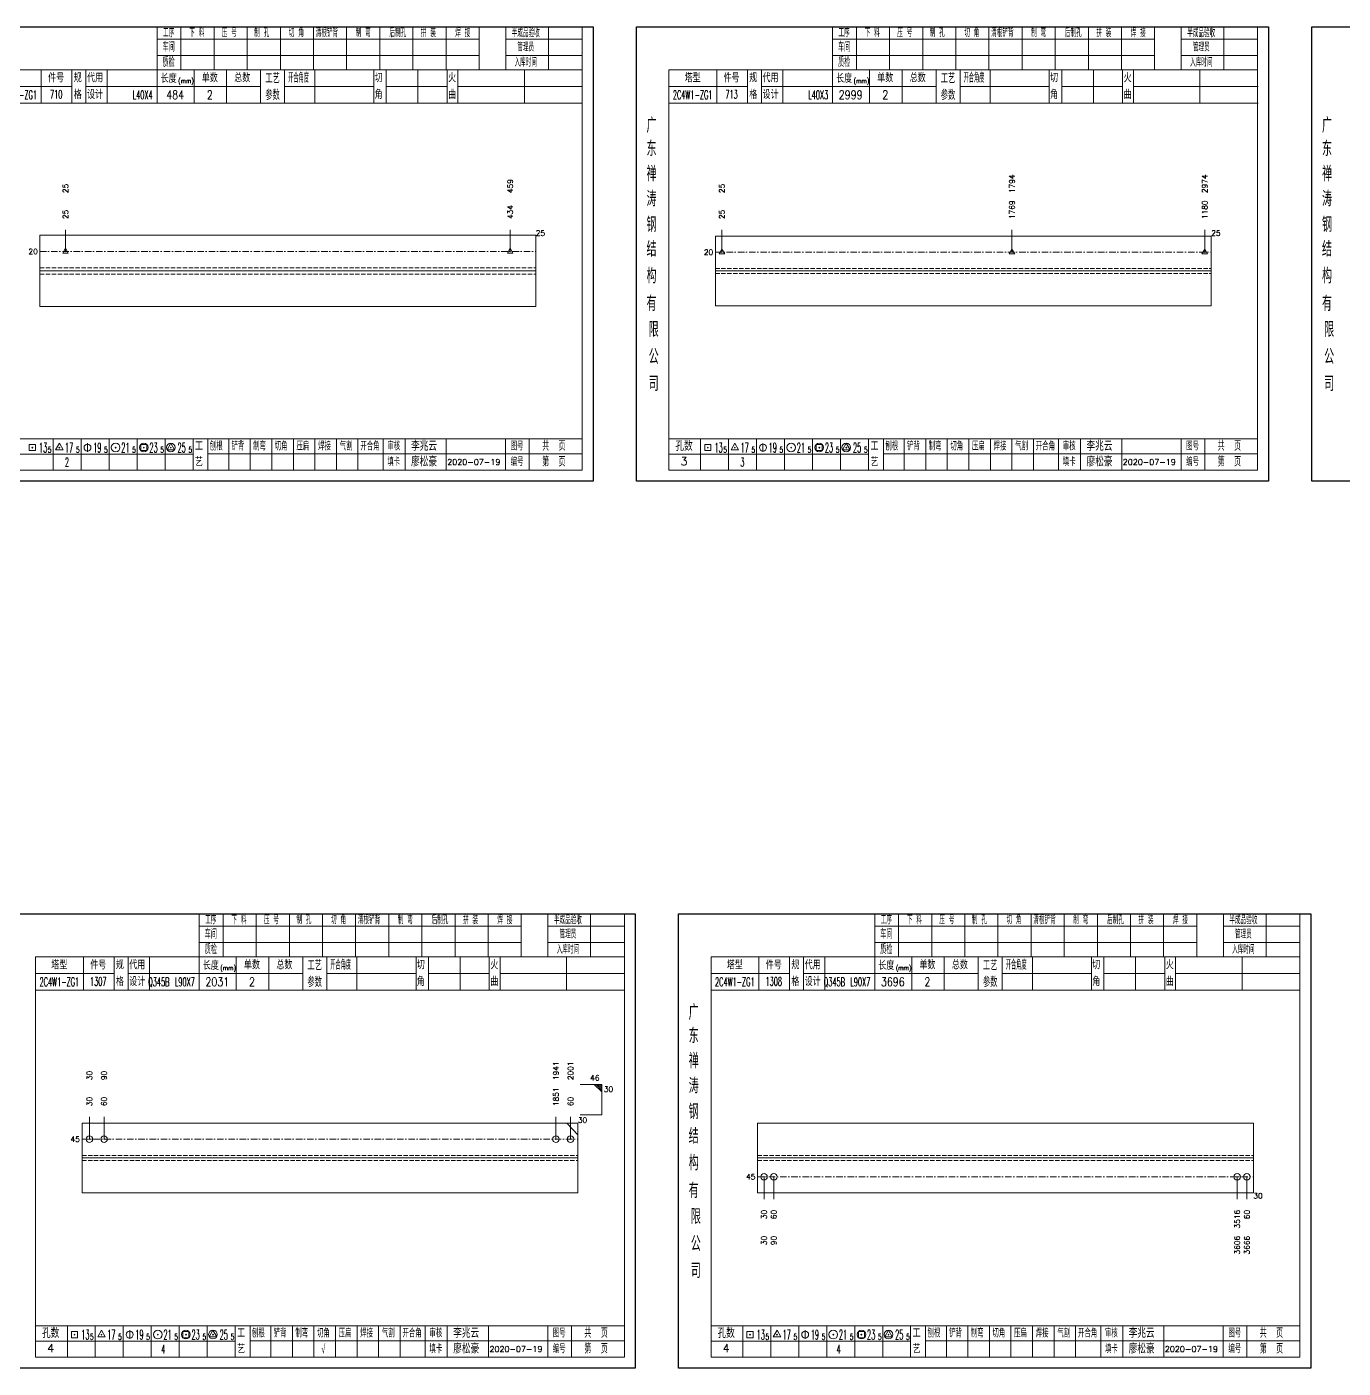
# Model space of a CAD drawing. Extents: x 154981 to 165753, y -86801 to -82885.
# Drawn here: x 159230 to 159838, y -83537 to -82917 of the extents above; entities that cross this region are included whole.
import ezdxf
from ezdxf.enums import TextEntityAlignment as Align

# ---------------------------------------------------------------- set-up
doc = ezdxf.new("R2010")
doc.units = 0
doc.header["$MEASUREMENT"] = 0
doc.linetypes.add('一点画线', pattern=[5.2, 3, -1, 0.2, -1])
doc.linetypes.add('虚线', pattern=[2.75, 2, -0.75])
doc.layers.get('0').update_dxf_attribs({"linetype": 'CONTINUOUS', "lineweight": 25})
for name, color, linetype, lineweight in [('1', 7, 'CONTINUOUS', 25), ('4', 7, 'CONTINUOUS', 25), ('5', 7, 'CONTINUOUS', 25)]:
    doc.layers.add(name, color=color, linetype=linetype, lineweight=lineweight)
doc.styles.get("Standard").update_dxf_attribs({"font": 'simplex.shx', "width": 0.7, "height": 3, "bigfont": 'gbhzfs.shx'})

# ---------------------------------------------------------------- blocks, each defined once
blk = doc.blocks.new('孔17.5')
at = {"layer": '5', "color": 7, "linetype": 'Continuous', "lineweight": 13}
for p, q in [((0, 1), (-0.866, -0.5)), ((-0.1, -0.1), (0.1, 0.1)), ((0.1, -0.1), (-0.1, 0.1)), ((0.866, -0.5), (0, 1)), ((-0.866, -0.5), (0.866, -0.5))]:
    blk.add_line(p, q, dxfattribs=at)
blk = doc.blocks.new('孔21.5')
at = {"layer": '5', "color": 7, "linetype": 'Continuous', "lineweight": 13}
for p, q in [((-0.1, -0.1), (0.1, 0.1)), ((0.1, -0.1), (-0.1, 0.1))]:
    blk.add_line(p, q, dxfattribs=at)
blk.add_circle((0, 0), 1, dxfattribs=at)
blk = doc.blocks.new('CTJGK')
at = {"color": 6, "linetype": 'Continuous'}
for p, q in [((0, 209.97), (292.13, 209.97)), ((0, 0), (0, 209.97)), ((292.13, 209.97), (292.13, 0)), ((292.13, 0), (0, 0))]:
    blk.add_line(p, q, dxfattribs=at)

msp = doc.modelspace()

# ---------------------------------------------------------------- linework, layer by layer
at = {"color": 7, "linetype": 'Continuous', "lineweight": 18}
for p, q in [((159235.78666, -83013.02383), (159235.78666, -83046.02383)), ((159235.78666, -83013.02383), (159464.91666, -83013.02383)), ((159464.91666, -83013.02383), (159464.91666, -83046.02383)), ((159547.91666, -83013.39883), (159547.91666, -83045.64883)), ((159547.91666, -83013.39883), (159777.04666, -83013.39883)), ((159777.04666, -83013.39883), (159777.04666, -83045.64883)), ((159235.78666, -83029.52383), (159464.91666, -83029.52383)), ((159547.91666, -83029.52383), (159777.04666, -83029.52383)), ((159255.26666, -83423.32717), (159255.26666, -83455.6605)), ((159255.26666, -83423.32717), (159484.39666, -83423.32717)), ((159484.39666, -83423.32717), (159484.39666, -83455.6605)), ((159567.39666, -83423.32717), (159567.39666, -83455.6605)), ((159567.39666, -83423.32717), (159796.52666, -83423.32717)), ((159796.52666, -83423.32717), (159796.52666, -83455.6605)), ((159255.26666, -83439.49383), (159484.39666, -83439.49383)), ((159567.39666, -83439.49383), (159796.52666, -83439.49383))]:
    msp.add_line(p, q, dxfattribs=at)
at = {"color": 7, "linetype": 'Continuous', "lineweight": 13}
for p, q in [((159247.62189, -83020.52383), (159247.62189, -83010.52383)), ((159453.08144, -83020.52383), (159453.08144, -83010.52383)), ((159550.91666, -83020.89883), (159550.91666, -83010.52383)), ((159684.98209, -83020.89883), (159684.98209, -83010.52383)), ((159774.04666, -83020.89883), (159774.04666, -83010.52383)), ((159495.39666, -83405.49383), (159485.39666, -83405.49383)), ((159491.89666, -83405.49383), (159495.39666, -83408.99383)), ((159492.77166, -83405.49383), (159495.39666, -83408.11883)), ((159493.64666, -83405.49383), (159495.39666, -83407.24383)), ((159494.52166, -83405.49383), (159495.39666, -83406.36883)), ((159495.39666, -83419.49383), (159495.39666, -83405.49383)), ((159258.65115, -83430.82717), (159258.65115, -83420.49383)), ((159265.42014, -83430.82717), (159265.42014, -83420.49383)), ((159474.24319, -83430.82717), (159474.24319, -83420.49383)), ((159484.39666, -83428.71605), (159479.20711, -83423.32717)), ((159481.01217, -83430.82717), (159481.01217, -83420.49383)), ((159495.39666, -83419.49383), (159485.39666, -83419.49383)), ((159570.39666, -83448.1605), (159570.39666, -83458.49383)), ((159574.89666, -83448.1605), (159574.89666, -83458.49383)), ((159789.02666, -83448.1605), (159789.02666, -83458.49383)), ((159793.52666, -83448.1605), (159793.52666, -83458.49383))]:
    msp.add_line(p, q, dxfattribs=at)
at = {"color": 1, "linetype": '一点画线', "lineweight": 13}
for p, q in [((159235.78666, -83020.52383), (159464.91666, -83020.52383)), ((159547.91666, -83020.89883), (159777.04666, -83020.89883)), ((159255.26666, -83430.82717), (159484.39666, -83430.82717)), ((159567.39666, -83448.1605), (159796.52666, -83448.1605))]:
    msp.add_line(p, q, dxfattribs=at)
at = {"color": 6, "linetype": '虚线', "lineweight": 18}
for p, q in [((159235.78666, -83028.02383), (159464.91666, -83028.02383)), ((159547.91666, -83028.39883), (159777.04666, -83028.39883)), ((159235.78666, -83031.02383), (159464.91666, -83031.02383)), ((159547.91666, -83030.64883), (159777.04666, -83030.64883)), ((159255.26666, -83438.32717), (159484.39666, -83438.32717)), ((159255.26666, -83440.6605), (159484.39666, -83440.6605)), ((159567.39666, -83438.32717), (159796.52666, -83438.32717)), ((159567.39666, -83440.6605), (159796.52666, -83440.6605))]:
    msp.add_line(p, q, dxfattribs=at)
at = {"layer": '1', "color": 7, "linetype": 'Continuous', "lineweight": 18}
for p, q in [((159235.78666, -83046.02383), (159464.91666, -83046.02383)), ((159547.91666, -83045.64883), (159777.04666, -83045.64883)), ((159255.26666, -83455.6605), (159484.39666, -83455.6605)), ((159567.39666, -83455.6605), (159796.52666, -83455.6605))]:
    msp.add_line(p, q, dxfattribs=at)
at = {"layer": '4', "color": 1, "linetype": 'Continuous', "lineweight": 18}
for p, q in [((159491.41666, -82916.69733), (159199.28666, -82916.69733)), ((159289.91666, -82916.69733), (159289.91666, -82936.53733)), ((159300.94666, -82916.69733), (159300.94666, -82936.55733)), ((159316.25666, -82916.69733), (159316.25666, -82936.55733)), ((159331.57666, -82916.69733), (159331.57666, -82936.55733)), ((159346.88666, -82916.69733), (159346.88666, -82936.55733)), ((159362.19666, -82916.69733), (159362.19666, -82936.55733)), ((159377.50666, -82916.69733), (159377.50666, -82936.55733)), ((159392.82666, -82916.69733), (159392.82666, -82936.55733)), ((159408.13666, -82916.69733), (159408.13666, -82936.55733)), ((159423.44666, -82916.69733), (159423.44666, -82936.55733)), ((159438.75666, -82916.69733), (159438.75666, -82936.53733)), ((159438.75666, -82916.69733), (159438.75666, -82936.55733)), ((159451.03666, -82916.69733), (159451.03666, -82936.55733)), ((159470.78666, -82916.69733), (159470.78666, -82936.55733)), ((159486.36666, -82916.69733), (159486.36666, -82936.55733)), ((159491.41666, -82946.49733), (159491.41666, -82916.69733)), ((159511.41666, -82916.69733), (159511.41666, -83126.66733)), ((159803.54666, -82916.69733), (159511.41666, -82916.69733)), ((159602.04666, -82916.69733), (159602.04666, -82936.53733)), ((159613.07666, -82916.69733), (159613.07666, -82936.55733)), ((159628.38666, -82916.69733), (159628.38666, -82936.55733)), ((159643.70666, -82916.69733), (159643.70666, -82936.55733)), ((159659.01666, -82916.69733), (159659.01666, -82936.55733)), ((159674.32666, -82916.69733), (159674.32666, -82936.55733)), ((159689.63666, -82916.69733), (159689.63666, -82936.55733)), ((159704.95666, -82916.69733), (159704.95666, -82936.55733)), ((159720.26666, -82916.69733), (159720.26666, -82936.55733)), ((159735.57666, -82916.69733), (159735.57666, -82936.55733)), ((159750.88666, -82916.69733), (159750.88666, -82936.53733)), ((159750.88666, -82916.69733), (159750.88666, -82936.55733)), ((159763.16666, -82916.69733), (159763.16666, -82936.55733)), ((159782.91666, -82916.69733), (159782.91666, -82936.55733)), ((159798.49666, -82916.69733), (159798.49666, -82936.55733)), ((159803.54666, -82946.49733), (159803.54666, -82916.69733)), ((159823.54666, -82916.69733), (159823.54666, -83126.66733)), ((160115.67666, -82916.69733), (159823.54666, -82916.69733)), ((159438.75666, -82922.42733), (159289.91666, -82922.42733)), ((159486.36666, -82922.42733), (159451.03666, -82922.42733)), ((159750.88666, -82922.42733), (159602.04666, -82922.42733)), ((159798.49666, -82922.42733), (159763.16666, -82922.42733)), ((159438.75666, -82929.90733), (159289.91666, -82929.90733)), ((159486.36666, -82929.90733), (159451.03666, -82929.90733)), ((159750.88666, -82929.90733), (159602.04666, -82929.90733)), ((159798.49666, -82929.90733), (159763.16666, -82929.90733)), ((159486.36666, -82936.55733), (159214.29666, -82936.55733)), ((159236.41666, -82936.54733), (159236.41666, -82951.96733)), ((159250.56666, -82951.96733), (159250.56666, -82936.55733)), ((159257.06666, -82951.96733), (159257.06666, -82936.55733)), ((159266.93666, -82936.55733), (159266.93666, -82951.96733)), ((159289.91666, -82936.53733), (159289.91666, -82951.96733)), ((159307.03666, -82936.55733), (159307.03666, -82951.96733)), ((159322.08666, -82936.55733), (159322.08666, -82951.96733)), ((159337.78666, -82936.55733), (159337.78666, -82951.96733)), ((159348.84666, -82936.55733), (159348.84666, -82951.96733)), ((159362.79666, -82936.55733), (159362.79666, -82951.96733)), ((159390.09666, -82936.55733), (159390.09666, -82951.96733)), ((159395.85666, -82936.55733), (159395.85666, -82951.96733)), ((159410.47666, -82936.55733), (159410.47666, -82951.96733)), ((159423.93666, -82936.55733), (159423.93666, -82951.96733)), ((159428.92666, -82936.55733), (159428.92666, -82951.96733)), ((159459.66666, -82936.55733), (159459.66666, -82951.96733)), ((159486.36666, -83121.61733), (159486.36666, -82936.55733)), ((159526.42666, -82936.55733), (159526.42666, -83121.61733)), ((159798.49666, -82936.55733), (159526.42666, -82936.55733)), ((159548.54666, -82936.54733), (159548.54666, -82951.96733)), ((159562.69666, -82951.96733), (159562.69666, -82936.55733)), ((159569.19666, -82951.96733), (159569.19666, -82936.55733)), ((159579.06666, -82936.55733), (159579.06666, -82951.96733)), ((159602.04666, -82936.53733), (159602.04666, -82951.96733)), ((159619.16666, -82936.55733), (159619.16666, -82951.96733)), ((159634.21666, -82936.55733), (159634.21666, -82951.96733)), ((159649.91666, -82936.55733), (159649.91666, -82951.96733)), ((159660.97666, -82936.55733), (159660.97666, -82951.96733)), ((159674.92666, -82936.55733), (159674.92666, -82951.96733)), ((159702.22666, -82936.55733), (159702.22666, -82951.96733)), ((159707.98666, -82936.55733), (159707.98666, -82951.96733)), ((159722.60666, -82936.55733), (159722.60666, -82951.96733)), ((159736.06666, -82936.55733), (159736.06666, -82951.96733)), ((159741.05666, -82936.55733), (159741.05666, -82951.96733)), ((159771.79666, -82936.55733), (159771.79666, -82951.96733)), ((159798.49666, -83121.61733), (159798.49666, -82936.55733)), ((159250.56666, -82944.31733), (159214.29666, -82944.31733)), ((159337.78666, -82944.26733), (159257.06666, -82944.26733)), ((159348.84666, -82944.26733), (159390.09666, -82944.26733)), ((159395.85666, -82944.26733), (159423.93666, -82944.26733)), ((159428.92666, -82944.26733), (159486.54666, -82944.26733)), ((159491.41666, -83126.66733), (159491.41666, -82946.49733)), ((159562.69666, -82944.31733), (159526.42666, -82944.31733)), ((159649.91666, -82944.26733), (159569.19666, -82944.26733)), ((159660.97666, -82944.26733), (159702.22666, -82944.26733)), ((159707.98666, -82944.26733), (159736.06666, -82944.26733)), ((159741.05666, -82944.26733), (159798.67666, -82944.26733)), ((159803.54666, -83126.66733), (159803.54666, -82946.49733)), ((159486.54666, -82951.96733), (159214.29666, -82951.96733)), ((159798.67666, -82951.96733), (159526.42666, -82951.96733)), ((159214.29666, -83107.08733), (159486.36666, -83107.08733)), ((159241.91666, -83121.61733), (159241.91666, -83107.08733)), ((159254.84666, -83107.08733), (159254.84666, -83121.61733)), ((159267.76666, -83121.61733), (159267.76666, -83107.08733)), ((159280.69666, -83107.08733), (159280.69666, -83121.61733)), ((159293.62666, -83121.61733), (159293.62666, -83107.08733)), ((159306.54666, -83121.61733), (159306.54666, -83107.08733)), ((159313.41666, -83121.61733), (159313.41666, -83107.08733)), ((159323.07666, -83121.61733), (159323.07666, -83107.08733)), ((159333.01666, -83121.61733), (159333.01666, -83107.08733)), ((159342.95666, -83121.61733), (159342.95666, -83107.08733)), ((159352.90666, -83121.61733), (159352.90666, -83107.08733)), ((159362.84666, -83121.61733), (159362.84666, -83107.08733)), ((159372.78666, -83121.61733), (159372.78666, -83107.08733)), ((159382.73666, -83121.61733), (159382.73666, -83107.08733)), ((159394.37666, -83121.61733), (159394.37666, -83107.08733)), ((159404.52666, -83121.61733), (159404.52666, -83107.08733)), ((159423.58666, -83121.61733), (159423.58666, -83107.08733)), ((159450.96666, -83121.61733), (159450.96666, -83107.08733)), ((159461.92666, -83121.61733), (159461.92666, -83107.08733)), ((159526.42666, -83107.08733), (159798.49666, -83107.08733)), ((159541.11666, -83107.08733), (159541.11666, -83121.61733)), ((159554.04666, -83121.61733), (159554.04666, -83107.08733)), ((159566.97666, -83107.08733), (159566.97666, -83121.61733)), ((159579.89666, -83121.61733), (159579.89666, -83107.08733)), ((159592.82666, -83107.08733), (159592.82666, -83121.61733)), ((159605.75666, -83121.61733), (159605.75666, -83107.08733)), ((159618.67666, -83121.61733), (159618.67666, -83107.08733)), ((159625.54666, -83121.61733), (159625.54666, -83107.08733)), ((159635.20666, -83121.61733), (159635.20666, -83107.08733)), ((159645.14666, -83121.61733), (159645.14666, -83107.08733)), ((159655.08666, -83121.61733), (159655.08666, -83107.08733)), ((159665.03666, -83121.61733), (159665.03666, -83107.08733)), ((159674.97666, -83121.61733), (159674.97666, -83107.08733)), ((159684.91666, -83121.61733), (159684.91666, -83107.08733)), ((159694.86666, -83121.61733), (159694.86666, -83107.08733)), ((159706.50666, -83121.61733), (159706.50666, -83107.08733)), ((159716.65666, -83121.61733), (159716.65666, -83107.08733)), ((159735.71666, -83121.61733), (159735.71666, -83107.08733)), ((159763.09666, -83121.61733), (159763.09666, -83107.08733)), ((159774.05666, -83121.61733), (159774.05666, -83107.08733)), ((159306.54666, -83114.21733), (159214.29666, -83114.21733)), ((159313.37666, -83114.05733), (159486.36666, -83114.05733)), ((159618.67666, -83114.21733), (159526.42666, -83114.21733)), ((159625.50666, -83114.05733), (159798.49666, -83114.05733)), ((159199.28666, -83126.66733), (159491.41666, -83126.66733)), ((159214.29666, -83121.61733), (159486.36666, -83121.61733)), ((159511.41666, -83126.66733), (159803.54666, -83126.66733)), ((159526.42666, -83121.61733), (159798.49666, -83121.61733)), ((159823.54666, -83126.66733), (160115.67666, -83126.66733)), ((159510.89666, -83326.66733), (159218.76666, -83326.66733)), ((159309.39666, -83326.66733), (159309.39666, -83346.50733)), ((159320.42666, -83326.66733), (159320.42666, -83346.52733)), ((159335.73666, -83326.66733), (159335.73666, -83346.52733)), ((159351.05666, -83326.66733), (159351.05666, -83346.52733)), ((159366.36666, -83326.66733), (159366.36666, -83346.52733)), ((159381.67666, -83326.66733), (159381.67666, -83346.52733)), ((159396.98666, -83326.66733), (159396.98666, -83346.52733)), ((159412.30666, -83326.66733), (159412.30666, -83346.52733)), ((159427.61666, -83326.66733), (159427.61666, -83346.52733)), ((159442.92666, -83326.66733), (159442.92666, -83346.52733)), ((159458.23666, -83326.66733), (159458.23666, -83346.50733)), ((159458.23666, -83326.66733), (159458.23666, -83346.52733)), ((159470.51666, -83326.66733), (159470.51666, -83346.52733)), ((159490.26666, -83326.66733), (159490.26666, -83346.52733)), ((159505.84666, -83326.66733), (159505.84666, -83346.52733)), ((159510.89666, -83356.46733), (159510.89666, -83326.66733)), ((159530.89666, -83326.66733), (159530.89666, -83536.63733)), ((159823.02666, -83326.66733), (159530.89666, -83326.66733)), ((159621.52666, -83326.66733), (159621.52666, -83346.50733)), ((159632.55666, -83326.66733), (159632.55666, -83346.52733)), ((159647.86666, -83326.66733), (159647.86666, -83346.52733)), ((159663.18666, -83326.66733), (159663.18666, -83346.52733)), ((159678.49666, -83326.66733), (159678.49666, -83346.52733)), ((159693.80666, -83326.66733), (159693.80666, -83346.52733)), ((159709.11666, -83326.66733), (159709.11666, -83346.52733)), ((159724.43666, -83326.66733), (159724.43666, -83346.52733)), ((159739.74666, -83326.66733), (159739.74666, -83346.52733)), ((159755.05666, -83326.66733), (159755.05666, -83346.52733)), ((159770.36666, -83326.66733), (159770.36666, -83346.50733)), ((159770.36666, -83326.66733), (159770.36666, -83346.52733)), ((159782.64666, -83326.66733), (159782.64666, -83346.52733)), ((159802.39666, -83326.66733), (159802.39666, -83346.52733)), ((159817.97666, -83326.66733), (159817.97666, -83346.52733)), ((159823.02666, -83356.46733), (159823.02666, -83326.66733)), ((159458.23666, -83332.39733), (159309.39666, -83332.39733)), ((159505.84666, -83332.39733), (159470.51666, -83332.39733)), ((159770.36666, -83332.39733), (159621.52666, -83332.39733)), ((159817.97666, -83332.39733), (159782.64666, -83332.39733)), ((159458.23666, -83339.87733), (159309.39666, -83339.87733)), ((159505.84666, -83339.87733), (159470.51666, -83339.87733)), ((159770.36666, -83339.87733), (159621.52666, -83339.87733)), ((159817.97666, -83339.87733), (159782.64666, -83339.87733)), ((159233.77666, -83346.52733), (159233.77666, -83531.58733)), ((159505.84666, -83346.52733), (159233.77666, -83346.52733)), ((159255.89666, -83346.51733), (159255.89666, -83361.93733)), ((159270.04666, -83361.93733), (159270.04666, -83346.52733)), ((159276.54666, -83361.93733), (159276.54666, -83346.52733)), ((159286.41666, -83346.52733), (159286.41666, -83361.93733)), ((159309.39666, -83346.50733), (159309.39666, -83361.93733)), ((159326.51666, -83346.52733), (159326.51666, -83361.93733)), ((159341.56666, -83346.52733), (159341.56666, -83361.93733)), ((159357.26666, -83346.52733), (159357.26666, -83361.93733)), ((159368.32666, -83346.52733), (159368.32666, -83361.93733)), ((159382.27666, -83346.52733), (159382.27666, -83361.93733)), ((159409.57666, -83346.52733), (159409.57666, -83361.93733)), ((159415.33666, -83346.52733), (159415.33666, -83361.93733)), ((159429.95666, -83346.52733), (159429.95666, -83361.93733)), ((159443.41666, -83346.52733), (159443.41666, -83361.93733)), ((159448.40666, -83346.52733), (159448.40666, -83361.93733)), ((159479.14666, -83346.52733), (159479.14666, -83361.93733)), ((159505.84666, -83531.58733), (159505.84666, -83346.52733)), ((159545.90666, -83346.52733), (159545.90666, -83531.58733)), ((159817.97666, -83346.52733), (159545.90666, -83346.52733)), ((159568.02666, -83346.51733), (159568.02666, -83361.93733)), ((159582.17666, -83361.93733), (159582.17666, -83346.52733)), ((159588.67666, -83361.93733), (159588.67666, -83346.52733)), ((159598.54666, -83346.52733), (159598.54666, -83361.93733)), ((159621.52666, -83346.50733), (159621.52666, -83361.93733)), ((159638.64666, -83346.52733), (159638.64666, -83361.93733)), ((159653.69666, -83346.52733), (159653.69666, -83361.93733)), ((159669.39666, -83346.52733), (159669.39666, -83361.93733)), ((159680.45666, -83346.52733), (159680.45666, -83361.93733)), ((159694.40666, -83346.52733), (159694.40666, -83361.93733)), ((159721.70666, -83346.52733), (159721.70666, -83361.93733)), ((159727.46666, -83346.52733), (159727.46666, -83361.93733)), ((159742.08666, -83346.52733), (159742.08666, -83361.93733)), ((159755.54666, -83346.52733), (159755.54666, -83361.93733)), ((159760.53666, -83346.52733), (159760.53666, -83361.93733)), ((159791.27666, -83346.52733), (159791.27666, -83361.93733)), ((159817.97666, -83531.58733), (159817.97666, -83346.52733)), ((159270.04666, -83354.28733), (159233.77666, -83354.28733)), ((159357.26666, -83354.23733), (159276.54666, -83354.23733)), ((159368.32666, -83354.23733), (159409.57666, -83354.23733)), ((159415.33666, -83354.23733), (159443.41666, -83354.23733)), ((159448.40666, -83354.23733), (159506.02666, -83354.23733)), ((159510.89666, -83536.63733), (159510.89666, -83356.46733)), ((159582.17666, -83354.28733), (159545.90666, -83354.28733)), ((159669.39666, -83354.23733), (159588.67666, -83354.23733)), ((159680.45666, -83354.23733), (159721.70666, -83354.23733)), ((159727.46666, -83354.23733), (159755.54666, -83354.23733)), ((159760.53666, -83354.23733), (159818.15666, -83354.23733)), ((159823.02666, -83536.63733), (159823.02666, -83356.46733)), ((159506.02666, -83361.93733), (159233.77666, -83361.93733)), ((159818.15666, -83361.93733), (159545.90666, -83361.93733)), ((159233.77666, -83517.05733), (159505.84666, -83517.05733)), ((159248.46666, -83517.05733), (159248.46666, -83531.58733)), ((159261.39666, -83531.58733), (159261.39666, -83517.05733)), ((159274.32666, -83517.05733), (159274.32666, -83531.58733)), ((159287.24666, -83531.58733), (159287.24666, -83517.05733)), ((159300.17666, -83517.05733), (159300.17666, -83531.58733)), ((159313.10666, -83531.58733), (159313.10666, -83517.05733)), ((159326.02666, -83531.58733), (159326.02666, -83517.05733)), ((159332.89666, -83531.58733), (159332.89666, -83517.05733)), ((159342.55666, -83531.58733), (159342.55666, -83517.05733)), ((159352.49666, -83531.58733), (159352.49666, -83517.05733)), ((159362.43666, -83531.58733), (159362.43666, -83517.05733)), ((159372.38666, -83531.58733), (159372.38666, -83517.05733)), ((159382.32666, -83531.58733), (159382.32666, -83517.05733)), ((159392.26666, -83531.58733), (159392.26666, -83517.05733)), ((159402.21666, -83531.58733), (159402.21666, -83517.05733)), ((159413.85666, -83531.58733), (159413.85666, -83517.05733)), ((159424.00666, -83531.58733), (159424.00666, -83517.05733)), ((159443.06666, -83531.58733), (159443.06666, -83517.05733)), ((159470.44666, -83531.58733), (159470.44666, -83517.05733)), ((159481.40666, -83531.58733), (159481.40666, -83517.05733)), ((159545.90666, -83517.05733), (159817.97666, -83517.05733)), ((159560.59666, -83517.05733), (159560.59666, -83531.58733)), ((159573.52666, -83531.58733), (159573.52666, -83517.05733)), ((159586.45666, -83517.05733), (159586.45666, -83531.58733)), ((159599.37666, -83531.58733), (159599.37666, -83517.05733)), ((159612.30666, -83517.05733), (159612.30666, -83531.58733)), ((159625.23666, -83531.58733), (159625.23666, -83517.05733)), ((159638.15666, -83531.58733), (159638.15666, -83517.05733)), ((159645.02666, -83531.58733), (159645.02666, -83517.05733)), ((159654.68666, -83531.58733), (159654.68666, -83517.05733)), ((159664.62666, -83531.58733), (159664.62666, -83517.05733)), ((159674.56666, -83531.58733), (159674.56666, -83517.05733)), ((159684.51666, -83531.58733), (159684.51666, -83517.05733)), ((159694.45666, -83531.58733), (159694.45666, -83517.05733)), ((159704.39666, -83531.58733), (159704.39666, -83517.05733)), ((159714.34666, -83531.58733), (159714.34666, -83517.05733)), ((159725.98666, -83531.58733), (159725.98666, -83517.05733)), ((159736.13666, -83531.58733), (159736.13666, -83517.05733)), ((159755.19666, -83531.58733), (159755.19666, -83517.05733)), ((159782.57666, -83531.58733), (159782.57666, -83517.05733)), ((159793.53666, -83531.58733), (159793.53666, -83517.05733)), ((159326.02666, -83524.18733), (159233.77666, -83524.18733)), ((159332.85666, -83524.02733), (159505.84666, -83524.02733)), ((159638.15666, -83524.18733), (159545.90666, -83524.18733)), ((159644.98666, -83524.02733), (159817.97666, -83524.02733)), ((159218.76666, -83536.63733), (159510.89666, -83536.63733)), ((159233.77666, -83531.58733), (159505.84666, -83531.58733)), ((159530.89666, -83536.63733), (159823.02666, -83536.63733)), ((159545.90666, -83531.58733), (159817.97666, -83531.58733))]:
    msp.add_line(p, q, dxfattribs=at)
at = {"layer": '4', "color": 7, "linetype": 'Continuous', "lineweight": 13}
for p, q in [((159230.87266, -83112.58133), (159230.87266, -83109.75333)), ((159230.87266, -83109.75333), (159233.70066, -83109.75333)), ((159233.70066, -83112.58133), (159230.87266, -83112.58133)), ((159232.08666, -83111.36733), (159232.48666, -83110.96733)), ((159232.48666, -83111.36733), (159232.08666, -83110.96733)), ((159233.70066, -83109.75333), (159233.70066, -83112.58133)), ((159244.78666, -83109.16733), (159243.05466, -83112.16733)), ((159243.05466, -83112.16733), (159246.51866, -83112.16733)), ((159244.58666, -83111.36733), (159244.98666, -83110.96733)), ((159244.98666, -83111.36733), (159244.58666, -83110.96733)), ((159246.51866, -83112.16733), (159244.78666, -83109.16733)), ((159257.78666, -83109.16733), (159257.78666, -83113.16733)), ((159270.58666, -83111.36733), (159270.98666, -83110.96733)), ((159270.98666, -83111.36733), (159270.58666, -83110.96733)), ((159282.37266, -83112.58133), (159282.37266, -83109.75333)), ((159282.37266, -83109.75333), (159285.20066, -83109.75333)), ((159285.20066, -83112.58133), (159282.37266, -83112.58133)), ((159283.58666, -83111.36733), (159283.98666, -83110.96733)), ((159283.98666, -83111.36733), (159283.58666, -83110.96733)), ((159285.20066, -83109.75333), (159285.20066, -83112.58133)), ((159296.28666, -83109.16733), (159294.55466, -83112.16733)), ((159294.55466, -83112.16733), (159298.01866, -83112.16733)), ((159296.08666, -83111.36733), (159296.48666, -83110.96733)), ((159296.48666, -83111.36733), (159296.08666, -83110.96733)), ((159298.01866, -83112.16733), (159296.28666, -83109.16733)), ((159543.00266, -83112.58133), (159543.00266, -83109.75333)), ((159543.00266, -83109.75333), (159545.83066, -83109.75333)), ((159545.83066, -83112.58133), (159543.00266, -83112.58133)), ((159544.21666, -83111.36733), (159544.61666, -83110.96733)), ((159544.61666, -83111.36733), (159544.21666, -83110.96733)), ((159545.83066, -83109.75333), (159545.83066, -83112.58133)), ((159556.91666, -83109.16733), (159555.18466, -83112.16733)), ((159555.18466, -83112.16733), (159558.64866, -83112.16733)), ((159556.71666, -83111.36733), (159557.11666, -83110.96733)), ((159557.11666, -83111.36733), (159556.71666, -83110.96733)), ((159558.64866, -83112.16733), (159556.91666, -83109.16733)), ((159569.91666, -83109.16733), (159569.91666, -83113.16733)), ((159582.71666, -83111.36733), (159583.11666, -83110.96733)), ((159583.11666, -83111.36733), (159582.71666, -83110.96733)), ((159594.50266, -83112.58133), (159594.50266, -83109.75333)), ((159594.50266, -83109.75333), (159597.33066, -83109.75333)), ((159597.33066, -83112.58133), (159594.50266, -83112.58133)), ((159595.71666, -83111.36733), (159596.11666, -83110.96733)), ((159596.11666, -83111.36733), (159595.71666, -83110.96733)), ((159597.33066, -83109.75333), (159597.33066, -83112.58133)), ((159608.41666, -83109.16733), (159606.68466, -83112.16733)), ((159606.68466, -83112.16733), (159610.14866, -83112.16733)), ((159608.21666, -83111.36733), (159608.61666, -83110.96733)), ((159608.61666, -83111.36733), (159608.21666, -83110.96733)), ((159610.14866, -83112.16733), (159608.41666, -83109.16733)), ((159250.35266, -83522.55133), (159250.35266, -83519.72333)), ((159250.35266, -83519.72333), (159253.18066, -83519.72333)), ((159253.18066, -83522.55133), (159250.35266, -83522.55133)), ((159251.56666, -83521.33733), (159251.96666, -83520.93733)), ((159251.96666, -83521.33733), (159251.56666, -83520.93733)), ((159253.18066, -83519.72333), (159253.18066, -83522.55133)), ((159264.26666, -83519.13733), (159262.53466, -83522.13733)), ((159262.53466, -83522.13733), (159265.99866, -83522.13733)), ((159264.06666, -83521.33733), (159264.46666, -83520.93733)), ((159264.46666, -83521.33733), (159264.06666, -83520.93733)), ((159265.99866, -83522.13733), (159264.26666, -83519.13733)), ((159277.26666, -83519.13733), (159277.26666, -83523.13733)), ((159290.06666, -83521.33733), (159290.46666, -83520.93733)), ((159290.46666, -83521.33733), (159290.06666, -83520.93733)), ((159301.85266, -83522.55133), (159301.85266, -83519.72333)), ((159301.85266, -83519.72333), (159304.68066, -83519.72333)), ((159304.68066, -83522.55133), (159301.85266, -83522.55133)), ((159303.06666, -83521.33733), (159303.46666, -83520.93733)), ((159303.46666, -83521.33733), (159303.06666, -83520.93733)), ((159304.68066, -83519.72333), (159304.68066, -83522.55133)), ((159315.76666, -83519.13733), (159314.03466, -83522.13733)), ((159314.03466, -83522.13733), (159317.49866, -83522.13733)), ((159315.56666, -83521.33733), (159315.96666, -83520.93733)), ((159315.96666, -83521.33733), (159315.56666, -83520.93733)), ((159317.49866, -83522.13733), (159315.76666, -83519.13733)), ((159562.48266, -83522.55133), (159562.48266, -83519.72333)), ((159562.48266, -83519.72333), (159565.31066, -83519.72333)), ((159565.31066, -83522.55133), (159562.48266, -83522.55133)), ((159563.69666, -83521.33733), (159564.09666, -83520.93733)), ((159564.09666, -83521.33733), (159563.69666, -83520.93733)), ((159565.31066, -83519.72333), (159565.31066, -83522.55133)), ((159576.39666, -83519.13733), (159574.66466, -83522.13733)), ((159574.66466, -83522.13733), (159578.12866, -83522.13733)), ((159576.19666, -83521.33733), (159576.59666, -83520.93733)), ((159576.59666, -83521.33733), (159576.19666, -83520.93733)), ((159578.12866, -83522.13733), (159576.39666, -83519.13733)), ((159589.39666, -83519.13733), (159589.39666, -83523.13733)), ((159602.19666, -83521.33733), (159602.59666, -83520.93733)), ((159602.59666, -83521.33733), (159602.19666, -83520.93733)), ((159613.98266, -83522.55133), (159613.98266, -83519.72333)), ((159613.98266, -83519.72333), (159616.81066, -83519.72333)), ((159616.81066, -83522.55133), (159613.98266, -83522.55133)), ((159615.19666, -83521.33733), (159615.59666, -83520.93733)), ((159615.59666, -83521.33733), (159615.19666, -83520.93733)), ((159616.81066, -83519.72333), (159616.81066, -83522.55133)), ((159627.89666, -83519.13733), (159626.16466, -83522.13733)), ((159626.16466, -83522.13733), (159629.62866, -83522.13733)), ((159627.69666, -83521.33733), (159628.09666, -83520.93733)), ((159628.09666, -83521.33733), (159627.69666, -83520.93733)), ((159629.62866, -83522.13733), (159627.89666, -83519.13733))]:
    msp.add_line(p, q, dxfattribs=at)
for centre, radius in [((159257.78666, -83111.16733), 1.6), ((159270.78666, -83111.16733), 2), ((159283.78666, -83111.16733), 2), ((159296.28666, -83111.16733), 2), ((159569.91666, -83111.16733), 1.6), ((159582.91666, -83111.16733), 2), ((159595.91666, -83111.16733), 2), ((159608.41666, -83111.16733), 2), ((159277.26666, -83521.13733), 1.6), ((159290.26666, -83521.13733), 2), ((159303.26666, -83521.13733), 2), ((159315.76666, -83521.13733), 2), ((159589.39666, -83521.13733), 1.6), ((159602.39666, -83521.13733), 2), ((159615.39666, -83521.13733), 2), ((159627.89666, -83521.13733), 2)]:
    msp.add_circle(centre, radius, dxfattribs=at)

# ---------------------------------------------------------------- block references
at = {"color": 0, "linetype": 'Continuous'}
for p in [(159199.28666, -83126.66733), (159511.41666, -83126.66733), (159823.54666, -83126.66733), (159218.76666, -83536.63733), (159530.89666, -83536.63733)]:
    msp.add_blockref('CTJGK', p, dxfattribs=at)
at = {"color": 4, "linetype": 'Continuous', "lineweight": 9, "xscale": 1.5, "yscale": 1.5, "zscale": 1.5}
for name, p in [('孔17.5', (159247.62189, -83020.52383)), ('孔17.5', (159453.08144, -83020.52383)), ('孔17.5', (159550.91666, -83020.89883)), ('孔17.5', (159684.98209, -83020.89883)), ('孔17.5', (159774.04666, -83020.89883)), ('孔21.5', (159258.65115, -83430.82717)), ('孔21.5', (159265.42014, -83430.82717)), ('孔21.5', (159474.24319, -83430.82717)), ('孔21.5', (159481.01217, -83430.82717))]:
    msp.add_blockref(name, p, dxfattribs=at)
at = {"layer": '1', "color": 4, "linetype": 'Continuous', "lineweight": 9, "xscale": 1.5, "yscale": 1.5, "zscale": 1.5}
for p in [(159570.39666, -83448.1605), (159574.89666, -83448.1605), (159789.02666, -83448.1605), (159793.52666, -83448.1605)]:
    msp.add_blockref('孔21.5', p, dxfattribs=at)

# ---------------------------------------------------------------- texts
at = {"color": 7, "linetype": 'Continuous', "lineweight": 13}
for s, p in [('1794', (159684.98209, -82993.52383)), ('2974', (159774.04666, -82993.52383)), ('25', (159247.62189, -82993.52383)), ('459', (159453.08144, -82993.52383)), ('25', (159550.91666, -82993.52383)), ('30', (159258.65115, -83403.49383)), ('90', (159265.42014, -83403.49383)), ('1941', (159474.24319, -83403.49383)), ('2001', (159481.01217, -83403.49383))]:
    msp.add_text(s, height=2.5, rotation=90, dxfattribs=at).set_placement(p, align=Align.MIDDLE_LEFT)
at = {"color": 4, "linetype": 'Continuous', "lineweight": 9}
for s, p in [('1769', (159684.98209, -83005.52383)), ('1180', (159774.04666, -83005.52383)), ('25', (159247.62189, -83005.52383)), ('434', (159453.08144, -83005.52383)), ('25', (159550.91666, -83005.52383)), ('30', (159258.65115, -83415.49383)), ('60', (159265.42014, -83415.49383)), ('1851', (159474.24319, -83415.49383)), ('60', (159481.01217, -83415.49383))]:
    msp.add_text(s, height=2.5, rotation=90, dxfattribs=at).set_placement(p, align=Align.MIDDLE_LEFT)
at = {"color": 7, "linetype": 'Continuous', "lineweight": 13}
for s, p in [('25', (159464.91666, -83012.02383)), ('25', (159777.04666, -83012.02383)), ('30', (159484.39666, -83421.99383))]:
    msp.add_text(s, height=2.5, dxfattribs=at).set_placement(p, align=Align.MIDDLE_LEFT)
for s, p in [('20', (159234.78666, -83020.52383)), ('20', (159546.91666, -83020.89883)), ('45', (159254.26666, -83430.82717)), ('45', (159566.39666, -83448.1605))]:
    msp.add_text(s, height=2.5, dxfattribs=at).set_placement(p, align=Align.MIDDLE_RIGHT)
msp.add_text('46', height=2.5, dxfattribs=at).set_placement((159494.39666, -83404.49383), align=Align.BOTTOM_RIGHT)
msp.add_text('30', height=2.5, dxfattribs=at).set_placement((159496.39666, -83406.49383), align=Align.TOP_LEFT)
at = {"layer": '1', "color": 7, "linetype": 'Continuous', "lineweight": 13}
msp.add_text('30', height=2.5, dxfattribs=at).set_placement((159796.52666, -83456.99383), align=Align.MIDDLE_LEFT)
at = {"layer": '1', "color": 4, "linetype": 'Continuous', "lineweight": 9}
for s, p in [('30', (159570.39666, -83463.49383)), ('60', (159574.89666, -83463.49383)), ('3516', (159789.02666, -83463.49383)), ('60', (159793.52666, -83463.49383))]:
    msp.add_text(s, height=2.5, rotation=90, dxfattribs=at).set_placement(p, align=Align.MIDDLE_RIGHT)
at = {"layer": '1', "color": 7, "linetype": 'Continuous', "lineweight": 13}
for s, p in [('30', (159570.39666, -83475.49383)), ('90', (159574.89666, -83475.49383)), ('3606', (159789.02666, -83475.49383)), ('3666', (159793.52666, -83475.49383))]:
    msp.add_text(s, height=2.5, rotation=90, dxfattribs=at).set_placement(p, align=Align.MIDDLE_RIGHT)
at = {"layer": '4', "color": 1, "linetype": 'Continuous', "lineweight": 25}
for s, height, width, p in [('工序', 3.7, 0.7, (159295.28666, -82919.56733)), ('下 料', 3.7, 0.7, (159308.28666, -82919.56733)), ('压 号', 3.7, 0.7, (159323.28666, -82919.56733)), ('制 孔', 3.7, 0.7, (159338.28666, -82919.56733)), ('切 角', 3.7, 0.7, (159354.28666, -82919.56733)), ('清根铲背 ', 3.7, 0.7, (159369.28666, -82919.56733)), (' 制 弯', 3.7, 0.7, (159384.28666, -82919.56733)), (' 后制孔', 3.7, 0.7, (159400.28666, -82919.56733)), ('拼 装', 3.7, 0.7, (159415.28666, -82919.56733)), (' 焊 接', 3.7, 0.7, (159430.28666, -82919.56733)), ('半成品验收', 3.7, 0.7, (159460.28666, -82919.56733)), ('工序', 3.7, 0.7, (159607.41666, -82919.56733)), ('下 料', 3.7, 0.7, (159620.41666, -82919.56733)), ('压 号', 3.7, 0.7, (159635.41666, -82919.56733)), ('制 孔', 3.7, 0.7, (159650.41666, -82919.56733)), ('切 角', 3.7, 0.7, (159666.41666, -82919.56733)), ('清根铲背 ', 3.7, 0.7, (159681.41666, -82919.56733)), (' 制 弯', 3.7, 0.7, (159696.41666, -82919.56733)), (' 后制孔', 3.7, 0.7, (159712.41666, -82919.56733)), ('拼 装', 3.7, 0.7, (159727.41666, -82919.56733)), (' 焊 接', 3.7, 0.7, (159742.41666, -82919.56733)), ('半成品验收', 3.7, 0.7, (159772.41666, -82919.56733)), ('车间', 4, 0.7, (159295.28666, -82926.16733)), ('管理员', 3.7, 0.7, (159460.28666, -82926.16733)), ('车间', 4, 0.7, (159607.41666, -82926.16733)), ('管理员', 3.7, 0.7, (159772.41666, -82926.16733)), ('质检', 4, 0.7, (159295.28666, -82933.22733)), ('入库时间', 3.7, 0.7, (159460.28666, -82933.22733)), ('质检', 4, 0.7, (159607.41666, -82933.22733)), ('入库时间', 3.7, 0.7, (159772.41666, -82933.22733)), ('(mm)', 2.24, 0.7, (159303.28666, -82941.66733)), ('工艺', 4.8, 0.7, (159343.28666, -82940.40733)), ('开合角度', 4, 0.6, (159355.28666, -82940.40733)), ('(mm)', 2.24, 0.7, (159615.41666, -82941.66733)), ('工艺', 4.8, 0.7, (159655.41666, -82940.40733)), ('开合角度', 4, 0.6, (159667.41666, -82940.40733)), ('2C4W1-ZG1', 4, 0.5, (159225.28666, -82948.14733)), ('710', 4, 0.5, (159243.28666, -82947.89733)), ('L40X4', 4, 0.5, (159283.28666, -82948.16733)), ('484', 4, 0.8, (159298.28666, -82948.11733)), ('2', 4, 0.8, (159314.28666, -82948.11733)), ('参数', 4.8, 0.7, (159343.28666, -82948.11733)), ('2C4W1-ZG1', 4, 0.5, (159537.41666, -82948.14733)), ('713', 4, 0.5, (159555.41666, -82947.89733)), ('L40X3', 4, 0.5, (159595.41666, -82948.16733)), ('2999', 4, 0.8, (159610.41666, -82948.11733)), ('2', 4, 0.8, (159626.41666, -82948.11733)), ('参数', 4.8, 0.7, (159655.41666, -82948.11733)), ('广', 6.96, 0.7, (159518.41666, -82962.19733)), ('广', 6.96, 0.7, (159830.54666, -82962.19733)), ('东', 6.96, 0.7, (159518.41666, -82972.98733)), ('东', 6.96, 0.7, (159830.54666, -82972.98733)), ('禅', 6.96, 0.7, (159518.41666, -82984.57733)), ('禅', 6.96, 0.7, (159830.54666, -82984.57733)), ('涛', 6.96, 0.7, (159518.41666, -82996.17733)), ('涛', 6.96, 0.7, (159830.54666, -82996.17733)), ('钢', 6.96, 0.7, (159518.41666, -83008.06733)), ('钢', 6.96, 0.7, (159830.54666, -83008.06733)), ('结', 6.96, 0.7, (159518.41666, -83019.37733)), ('结', 6.96, 0.7, (159830.54666, -83019.37733)), ('构', 6.96, 0.7, (159518.41666, -83031.75733)), ('构', 6.96, 0.7, (159830.54666, -83031.75733)), ('有', 6.96, 0.7, (159518.41666, -83044.56733)), ('有', 6.96, 0.7, (159830.54666, -83044.56733)), ('限', 6.96, 0.7, (159519.41666, -83056.56733)), ('限', 6.96, 0.7, (159831.54666, -83056.56733)), ('公', 6.96, 0.7, (159519.41666, -83069.10733)), ('公', 6.96, 0.7, (159831.54666, -83069.10733)), ('司', 6.96, 0.7, (159519.41666, -83081.58733)), ('司', 6.96, 0.7, (159831.54666, -83081.58733)), ('13', 4.47, 0.5, (159237.28666, -83111.16733)), ('17', 4.47, 0.5, (159249.28666, -83111.16733)), ('19', 4.47, 0.5, (159262.28666, -83111.16733)), ('21', 4.47, 0.5, (159275.28666, -83111.16733)), ('23', 4.47, 0.5, (159288.28666, -83111.16733)), ('25', 4.47, 0.5, (159301.28666, -83111.16733)), ('刨根', 3.7, 0.8, (159317.28666, -83110.56733)), ('铲背', 3.7, 0.8, (159327.28666, -83110.56733)), ('制弯', 3.7, 0.8, (159337.28666, -83110.56733)), ('切角', 3.7, 0.8, (159347.28666, -83110.56733)), ('压扁', 3.7, 0.8, (159357.28666, -83110.56733)), ('焊接', 3.7, 0.8, (159367.28666, -83110.56733)), ('气割', 3.7, 0.8, (159377.28666, -83110.56733)), ('开合角', 3.7, 0.8, (159388.28666, -83110.56733)), ('审核', 3.7, 0.8, (159399.28666, -83110.56733)), ('图号', 3.7, 0.8, (159456.28666, -83110.56733)), ('共  页', 4, 0.8, (159473.28666, -83110.56733)), ('13', 4.47, 0.5, (159549.41666, -83111.16733)), ('17', 4.47, 0.5, (159561.41666, -83111.16733)), ('19', 4.47, 0.5, (159574.41666, -83111.16733)), ('21', 4.47, 0.5, (159587.41666, -83111.16733)), ('23', 4.47, 0.5, (159600.41666, -83111.16733)), ('25', 4.47, 0.5, (159613.41666, -83111.16733)), ('刨根', 3.7, 0.8, (159629.41666, -83110.56733)), ('铲背', 3.7, 0.8, (159639.41666, -83110.56733)), ('制弯', 3.7, 0.8, (159649.41666, -83110.56733)), ('切角', 3.7, 0.8, (159659.41666, -83110.56733)), ('压扁', 3.7, 0.8, (159669.41666, -83110.56733)), ('焊接', 3.7, 0.8, (159679.41666, -83110.56733)), ('气割', 3.7, 0.8, (159689.41666, -83110.56733)), ('开合角', 3.7, 0.8, (159700.41666, -83110.56733)), ('审核', 3.7, 0.8, (159711.41666, -83110.56733)), ('图号', 3.7, 0.8, (159768.41666, -83110.56733)), ('共  页', 4, 0.8, (159785.41666, -83110.56733)), ('5', 2.68, 0.6, (159240.28666, -83112.16733)), ('5', 2.68, 0.6, (159253.28666, -83112.16733)), ('5', 2.68, 0.6, (159266.28666, -83112.16733)), ('5', 2.68, 0.6, (159279.28666, -83112.16733)), ('5', 2.68, 0.6, (159292.28666, -83112.16733)), ('5', 2.68, 0.6, (159305.28666, -83112.16733)), ('5', 2.68, 0.6, (159552.41666, -83112.16733)), ('5', 2.68, 0.6, (159565.41666, -83112.16733)), ('5', 2.68, 0.6, (159578.41666, -83112.16733)), ('5', 2.68, 0.6, (159591.41666, -83112.16733)), ('5', 2.68, 0.6, (159604.41666, -83112.16733)), ('5', 2.68, 0.6, (159617.41666, -83112.16733)), ('2', 4, 0.5, (159248.28666, -83117.91733)), ('填卡', 3.7, 0.8, (159399.28666, -83117.83733)), ('编号', 3.7, 0.8, (159456.28666, -83117.83733)), ('第  页', 4, 0.8, (159473.28666, -83117.83733)), ('3', 4, 0.5, (159560.41666, -83117.91733)), ('填卡', 3.7, 0.8, (159711.41666, -83117.83733)), ('编号', 3.7, 0.8, (159768.41666, -83117.83733)), ('第  页', 4, 0.8, (159785.41666, -83117.83733)), ('工序', 3.7, 0.7, (159314.76666, -83329.53733)), ('下 料', 3.7, 0.7, (159327.76666, -83329.53733)), ('压 号', 3.7, 0.7, (159342.76666, -83329.53733)), ('制 孔', 3.7, 0.7, (159357.76666, -83329.53733)), ('切 角', 3.7, 0.7, (159373.76666, -83329.53733)), ('清根铲背 ', 3.7, 0.7, (159388.76666, -83329.53733)), (' 制 弯', 3.7, 0.7, (159403.76666, -83329.53733)), (' 后制孔', 3.7, 0.7, (159419.76666, -83329.53733)), ('拼 装', 3.7, 0.7, (159434.76666, -83329.53733)), (' 焊 接', 3.7, 0.7, (159449.76666, -83329.53733)), ('半成品验收', 3.7, 0.7, (159479.76666, -83329.53733)), ('工序', 3.7, 0.7, (159626.89666, -83329.53733)), ('下 料', 3.7, 0.7, (159639.89666, -83329.53733)), ('压 号', 3.7, 0.7, (159654.89666, -83329.53733)), ('制 孔', 3.7, 0.7, (159669.89666, -83329.53733)), ('切 角', 3.7, 0.7, (159685.89666, -83329.53733)), ('清根铲背 ', 3.7, 0.7, (159700.89666, -83329.53733)), (' 制 弯', 3.7, 0.7, (159715.89666, -83329.53733)), (' 后制孔', 3.7, 0.7, (159731.89666, -83329.53733)), ('拼 装', 3.7, 0.7, (159746.89666, -83329.53733)), (' 焊 接', 3.7, 0.7, (159761.89666, -83329.53733)), ('半成品验收', 3.7, 0.7, (159791.89666, -83329.53733)), ('车间', 4, 0.7, (159314.76666, -83336.13733)), ('管理员', 3.7, 0.7, (159479.76666, -83336.13733)), ('车间', 4, 0.7, (159626.89666, -83336.13733)), ('管理员', 3.7, 0.7, (159791.89666, -83336.13733)), ('质检', 4, 0.7, (159314.76666, -83343.19733)), ('入库时间', 3.7, 0.7, (159479.76666, -83343.19733)), ('质检', 4, 0.7, (159626.89666, -83343.19733)), ('入库时间', 3.7, 0.7, (159791.89666, -83343.19733)), ('(mm)', 2.24, 0.7, (159322.76666, -83351.63733)), ('工艺', 4.8, 0.7, (159362.76666, -83350.37733)), ('开合角度', 4, 0.6, (159374.76666, -83350.37733)), ('(mm)', 2.24, 0.7, (159634.89666, -83351.63733)), ('工艺', 4.8, 0.7, (159674.89666, -83350.37733)), ('开合角度', 4, 0.6, (159686.89666, -83350.37733)), ('2C4W1-ZG1', 4, 0.5, (159244.76666, -83358.11733)), ('1307', 4, 0.5, (159262.76666, -83357.86733)), ('Q345B', 4, 0.5, (159290.76666, -83358.13733)), ('L90X7', 4, 0.5, (159302.76666, -83358.13733)), ('2031', 4, 0.8, (159317.76666, -83358.08733)), ('2', 4, 0.8, (159333.76666, -83358.08733)), ('参数', 4.8, 0.7, (159362.76666, -83358.08733)), ('2C4W1-ZG1', 4, 0.5, (159556.89666, -83358.11733)), ('1308', 4, 0.5, (159574.89666, -83357.86733)), ('Q345B', 4, 0.5, (159602.89666, -83358.13733)), ('L90X7', 4, 0.5, (159614.89666, -83358.13733)), ('3696', 4, 0.8, (159629.89666, -83358.08733)), ('2', 4, 0.8, (159645.89666, -83358.08733)), ('参数', 4.8, 0.7, (159674.89666, -83358.08733)), ('广', 6.96, 0.7, (159537.89666, -83372.16733)), ('东', 6.96, 0.7, (159537.89666, -83382.95733)), ('禅', 6.96, 0.7, (159537.89666, -83394.54733)), ('涛', 6.96, 0.7, (159537.89666, -83406.14733)), ('钢', 6.96, 0.7, (159537.89666, -83418.03733)), ('结', 6.96, 0.7, (159537.89666, -83429.34733)), ('构', 6.96, 0.7, (159537.89666, -83441.72733)), ('有', 6.96, 0.7, (159537.89666, -83454.53733)), ('限', 6.96, 0.7, (159538.89666, -83466.53733)), ('公', 6.96, 0.7, (159538.89666, -83479.07733)), ('司', 6.96, 0.7, (159538.89666, -83491.55733)), ('刨根', 3.7, 0.8, (159336.76666, -83520.53733)), ('铲背', 3.7, 0.8, (159346.76666, -83520.53733)), ('制弯', 3.7, 0.8, (159356.76666, -83520.53733)), ('切角', 3.7, 0.8, (159366.76666, -83520.53733)), ('焊接', 3.7, 0.8, (159386.76666, -83520.53733)), ('气割', 3.7, 0.8, (159396.76666, -83520.53733)), ('开合角', 3.7, 0.8, (159407.76666, -83520.53733)), ('审核', 3.7, 0.8, (159418.76666, -83520.53733)), ('共  页', 4, 0.8, (159492.76666, -83520.53733)), ('刨根', 3.7, 0.8, (159648.89666, -83520.53733)), ('铲背', 3.7, 0.8, (159658.89666, -83520.53733)), ('制弯', 3.7, 0.8, (159668.89666, -83520.53733)), ('切角', 3.7, 0.8, (159678.89666, -83520.53733)), ('焊接', 3.7, 0.8, (159698.89666, -83520.53733)), ('气割', 3.7, 0.8, (159708.89666, -83520.53733)), ('开合角', 3.7, 0.8, (159719.89666, -83520.53733)), ('审核', 3.7, 0.8, (159730.89666, -83520.53733)), ('共  页', 4, 0.8, (159804.89666, -83520.53733)), ('13', 4.47, 0.5, (159256.76666, -83521.13733)), ('5', 2.68, 0.6, (159259.76666, -83522.13733)), ('17', 4.47, 0.5, (159268.76666, -83521.13733)), ('5', 2.68, 0.6, (159272.76666, -83522.13733)), ('19', 4.47, 0.5, (159281.76666, -83521.13733)), ('5', 2.68, 0.6, (159285.76666, -83522.13733)), ('21', 4.47, 0.5, (159294.76666, -83521.13733)), ('5', 2.68, 0.6, (159298.76666, -83522.13733)), ('23', 4.47, 0.5, (159307.76666, -83521.13733)), ('5', 2.68, 0.6, (159311.76666, -83522.13733)), ('25', 4.47, 0.5, (159320.76666, -83521.13733)), ('5', 2.68, 0.6, (159324.76666, -83522.13733)), ('压扁', 3.7, 0.8, (159376.76666, -83520.53733)), ('图号', 3.7, 0.8, (159475.76666, -83520.53733)), ('13', 4.47, 0.5, (159568.89666, -83521.13733)), ('5', 2.68, 0.6, (159571.89666, -83522.13733)), ('17', 4.47, 0.5, (159580.89666, -83521.13733)), ('5', 2.68, 0.6, (159584.89666, -83522.13733)), ('19', 4.47, 0.5, (159593.89666, -83521.13733)), ('5', 2.68, 0.6, (159597.89666, -83522.13733)), ('21', 4.47, 0.5, (159606.89666, -83521.13733)), ('5', 2.68, 0.6, (159610.89666, -83522.13733)), ('23', 4.47, 0.5, (159619.89666, -83521.13733)), ('5', 2.68, 0.6, (159623.89666, -83522.13733)), ('25', 4.47, 0.5, (159632.89666, -83521.13733)), ('5', 2.68, 0.6, (159636.89666, -83522.13733)), ('压扁', 3.7, 0.8, (159688.89666, -83520.53733)), ('图号', 3.7, 0.8, (159787.89666, -83520.53733)), ('4', 4, 0.5, (159292.76666, -83527.88733)), ('√', 4, 0.6, (159366.76666, -83527.80733)), ('填卡', 3.7, 0.8, (159418.76666, -83527.80733)), ('编号', 3.7, 0.8, (159475.76666, -83527.80733)), ('第  页', 4, 0.8, (159492.76666, -83527.80733)), ('4', 4, 0.5, (159604.89666, -83527.88733)), ('填卡', 3.7, 0.8, (159730.89666, -83527.80733)), ('编号', 3.7, 0.8, (159787.89666, -83527.80733)), ('第  页', 4, 0.8, (159804.89666, -83527.80733))]:
    msp.add_text(s, height=height, dxfattribs=dict(at, width=width)).set_placement(p, align=Align.MIDDLE_CENTER)
for s, height, p in [('件号', 3.7, (159243.28666, -82940.43733)), ('规', 3.7, (159253.28666, -82940.40733)), ('代用', 3.7, (159261.28666, -82940.40733)), ('长度', 3.7, (159295.28666, -82940.66733)), ('单数', 3.7, (159314.28666, -82940.40733)), ('总数', 3.7, (159329.28666, -82940.40733)), ('切', 3.7, (159392.28666, -82940.40733)), ('火', 3.7, (159426.28666, -82940.40733)), ('塔型', 3.7, (159537.41666, -82940.43733)), ('件号', 3.7, (159555.41666, -82940.43733)), ('规', 3.7, (159565.41666, -82940.40733)), ('代用', 3.7, (159573.41666, -82940.40733)), ('长度', 3.7, (159607.41666, -82940.66733)), ('单数', 3.7, (159626.41666, -82940.40733)), ('总数', 3.7, (159641.41666, -82940.40733)), ('切', 3.7, (159704.41666, -82940.40733)), ('火', 3.7, (159738.41666, -82940.40733)), ('格', 3.7, (159253.28666, -82948.11733)), ('设计', 3.7, (159261.28666, -82948.11733)), ('角', 3.7, (159392.28666, -82948.11733)), ('曲', 3.7, (159426.28666, -82948.11733)), ('格', 3.7, (159565.41666, -82948.11733)), ('设计', 3.7, (159573.41666, -82948.11733)), ('角', 3.7, (159704.41666, -82948.11733)), ('曲', 3.7, (159738.41666, -82948.11733)), ('工', 3.7, (159309.28666, -83110.56733)), ('李兆云', 4, (159413.28666, -83110.56733)), ('孔数', 4, (159533.41666, -83110.64733)), ('工', 3.7, (159621.41666, -83110.56733)), ('李兆云', 4, (159725.41666, -83110.56733)), ('艺', 3.7, (159309.28666, -83117.91733)), ('廖松豪', 4, (159413.28666, -83117.83733)), ('2020-07-19', 2.7, (159436.28666, -83117.83733)), ('3', 3.7, (159533.41666, -83117.47733)), ('艺', 3.7, (159621.41666, -83117.91733)), ('廖松豪', 4, (159725.41666, -83117.83733)), ('2020-07-19', 2.7, (159748.41666, -83117.83733)), ('塔型', 3.7, (159244.76666, -83350.40733)), ('件号', 3.7, (159262.76666, -83350.40733)), ('规', 3.7, (159272.76666, -83350.37733)), ('代用', 3.7, (159280.76666, -83350.37733)), ('长度', 3.7, (159314.76666, -83350.63733)), ('单数', 3.7, (159333.76666, -83350.37733)), ('总数', 3.7, (159348.76666, -83350.37733)), ('切', 3.7, (159411.76666, -83350.37733)), ('火', 3.7, (159445.76666, -83350.37733)), ('塔型', 3.7, (159556.89666, -83350.40733)), ('件号', 3.7, (159574.89666, -83350.40733)), ('规', 3.7, (159584.89666, -83350.37733)), ('代用', 3.7, (159592.89666, -83350.37733)), ('长度', 3.7, (159626.89666, -83350.63733)), ('单数', 3.7, (159645.89666, -83350.37733)), ('总数', 3.7, (159660.89666, -83350.37733)), ('切', 3.7, (159723.89666, -83350.37733)), ('火', 3.7, (159757.89666, -83350.37733)), ('格', 3.7, (159272.76666, -83358.08733)), ('设计', 3.7, (159280.76666, -83358.08733)), ('角', 3.7, (159411.76666, -83358.08733)), ('曲', 3.7, (159445.76666, -83358.08733)), ('格', 3.7, (159584.89666, -83358.08733)), ('设计', 3.7, (159592.89666, -83358.08733)), ('角', 3.7, (159723.89666, -83358.08733)), ('曲', 3.7, (159757.89666, -83358.08733)), ('孔数', 4, (159240.76666, -83520.61733)), ('李兆云', 4, (159432.76666, -83520.53733)), ('孔数', 4, (159552.89666, -83520.61733)), ('李兆云', 4, (159744.89666, -83520.53733)), ('工', 3.7, (159328.76666, -83520.53733)), ('工', 3.7, (159640.89666, -83520.53733)), ('4', 3.7, (159240.76666, -83527.44733)), ('艺', 3.7, (159328.76666, -83527.88733)), ('廖松豪', 4, (159432.76666, -83527.80733)), ('2020-07-19', 2.7, (159455.76666, -83527.80733)), ('4', 3.7, (159552.89666, -83527.44733)), ('艺', 3.7, (159640.89666, -83527.88733)), ('廖松豪', 4, (159744.89666, -83527.80733)), ('2020-07-19', 2.7, (159767.89666, -83527.80733))]:
    msp.add_text(s, height=height, dxfattribs=at).set_placement(p, align=Align.MIDDLE_CENTER)

doc.saveas('drawing.dxf')
